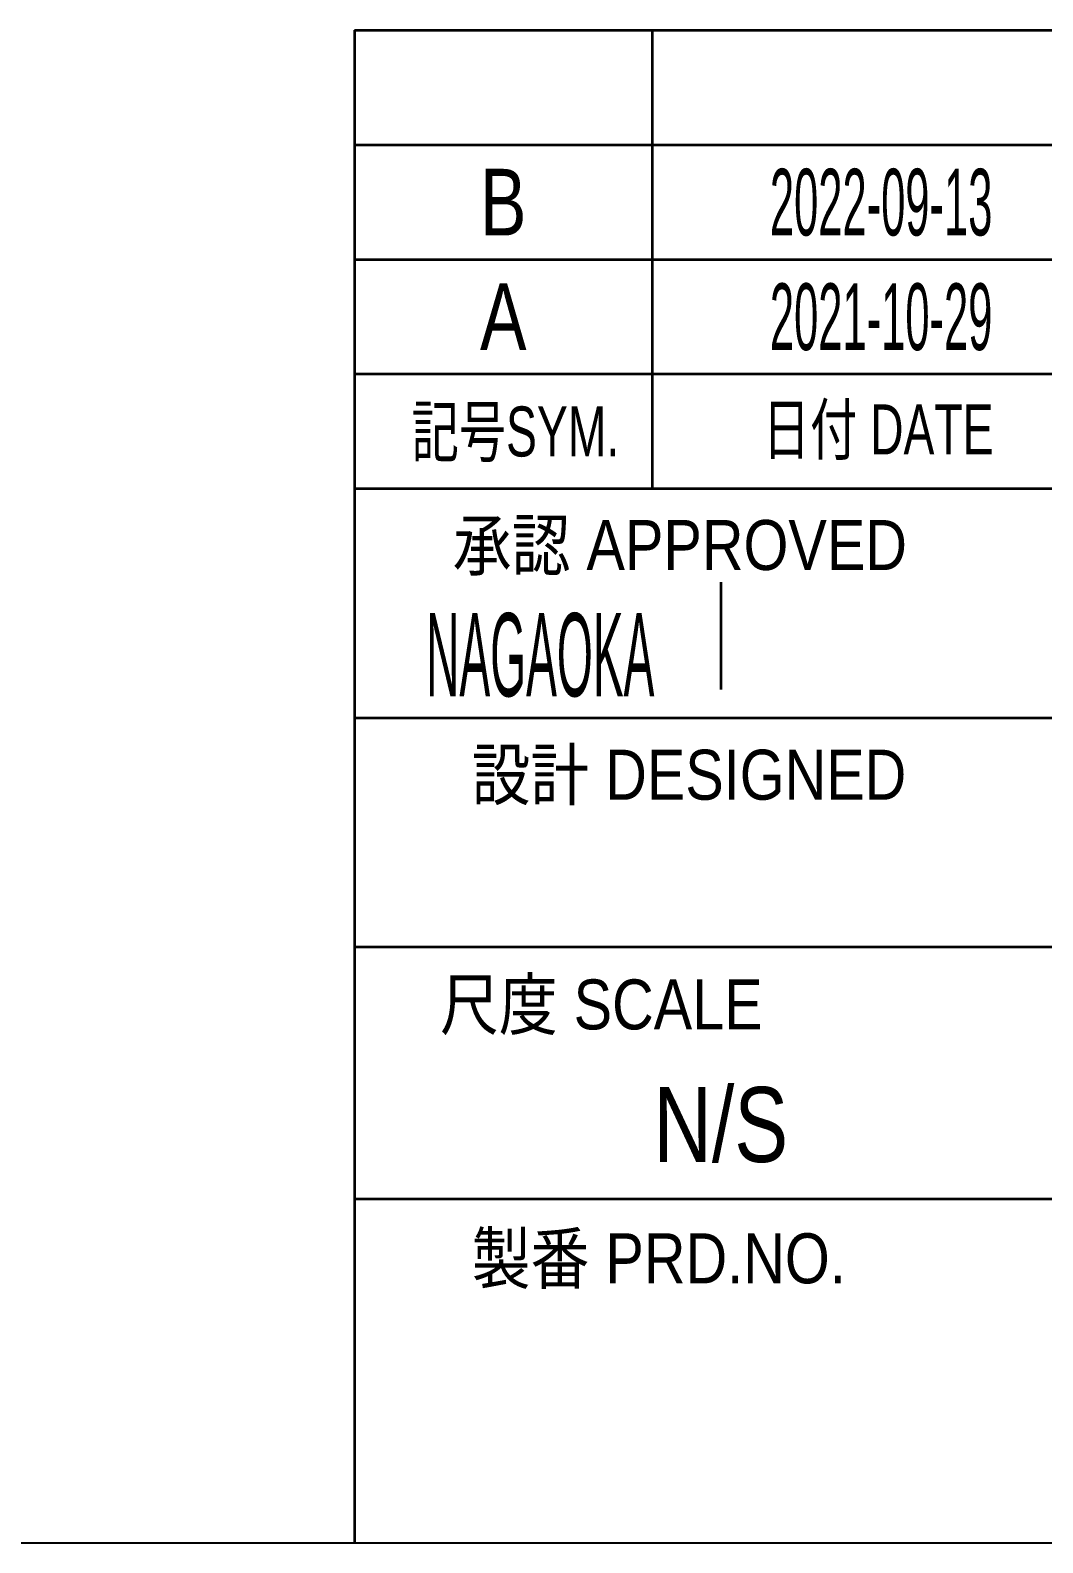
# Model space of a CAD drawing. Header units: millimetres. Extents: x 7 to 413, y 10 to 287.
# Drawn here: x 262.8 to 307.1, y 10.2 to 76.2 of the extents above; entities that cross this region are included whole.
import ezdxf
from ezdxf.enums import TextEntityAlignment as Align

# ---------------------------------------------------------------- set-up
doc = ezdxf.new("R2010")
doc.units = ezdxf.units.MM
doc.layers.add('図面枠D8M', color=7, linetype='Continuous')
doc.styles.add('HG丸ｺﾞｼｯｸM-PRO', font='')
doc.styles.get('HG丸ｺﾞｼｯｸM-PRO').set_extended_font_data('HG丸ｺﾞｼｯｸM-PRO')

# ---------------------------------------------------------------- blocks, each defined once
blk = doc.blocks.new('BLKF023')
at = {"layer": '図面枠D8M', "color": 3, "linetype": 'Continuous', "lineweight": 35}
for p, q in [((277, 76.25), (413, 76.25)), ((277, 76.25), (277, 10.25)), ((290, 76.25), (290, 56.25)), ((277, 71.25), (413, 71.25)), ((277, 66.25), (413, 66.25)), ((277, 61.25), (413, 61.25)), ((277, 56.25), (413, 56.25)), ((293, 52.166), (293, 47.48)), ((277, 46.25), (341, 46.25)), ((277, 36.25), (341, 36.25)), ((277, 25.25), (413, 25.25))]:
    blk.add_line(p, q, dxfattribs=at)
at = {"layer": '図面枠D8M', "color": 2, "linetype": 'Continuous', "lineweight": 25}
blk.add_line((7, 10.25), (413, 10.25), dxfattribs=at)
at = {"layer": '図面枠D8M', "color": 4, "linetype": 'Continuous', "lineweight": 13, "style": 'HG丸ｺﾞｼｯｸM-PRO'}
for s, height, width, p in [('日付 DATE', 2.1818, 0.692507, (299.87, 58.833)), ('記号SYM.', 2.1818, 0.69227, (284.031, 58.742)), ('承認 APPROVED', 2.18182, 0.863151, (291.211, 53.788)), ('設計 DESIGNED', 2.18182, 0.862613, (291.607, 43.764)), ('尺度 SCALE', 2.1818, 0.862581, (287.782, 33.74)), ('製番 PRD.NO.', 2.1818, 0.863299, (290.288, 22.661))]:
    blk.add_text(s, height=height, dxfattribs=dict(at, width=width)).set_placement(p, align=Align.MIDDLE_CENTER)
blk = doc.blocks.new('BLKF025')
at = {"layer": '図面枠D8M', "color": 3, "linetype": 'Continuous', "lineweight": 35, "style": 'HG丸ｺﾞｼｯｸM-PRO'}
for s, height, width, p in [('A', 2.909, 0.782973, (283.5, 63.75)), ('2021-10-29', 2.9091, 0.488281, (300, 63.75)), ('NAGAOKA', 3.6364, 0.414524, (285.113, 49)), ('N/S', 3.2727, 0.805664, (293, 28.5))]:
    blk.add_text(s, height=height, dxfattribs=dict(at, width=width)).set_placement(p, align=Align.MIDDLE_CENTER)

msp = doc.modelspace()

# ---------------------------------------------------------------- block references
at = {"layer": '図面枠D8M', "color": 4, "linetype": 'Continuous', "lineweight": 13}
msp.add_blockref('BLKF023', (0, 0), dxfattribs=at)
at = {"layer": '図面枠D8M', "color": 3, "linetype": 'Continuous', "lineweight": 35}
msp.add_blockref('BLKF025', (0, 0), dxfattribs=at)

# ---------------------------------------------------------------- texts
at = {"layer": '図面枠D8M', "color": 3, "linetype": 'Continuous', "lineweight": 35, "style": 'HG丸ｺﾞｼｯｸM-PRO'}
for s, height, width, p in [('B', 2.909, 0.78204, (283.5, 68.75)), ('2022-09-13', 2.9091, 0.488281, (300, 68.75))]:
    msp.add_text(s, height=height, dxfattribs=dict(at, width=width)).set_placement(p, align=Align.MIDDLE_CENTER)

doc.saveas('drawing.dxf')
